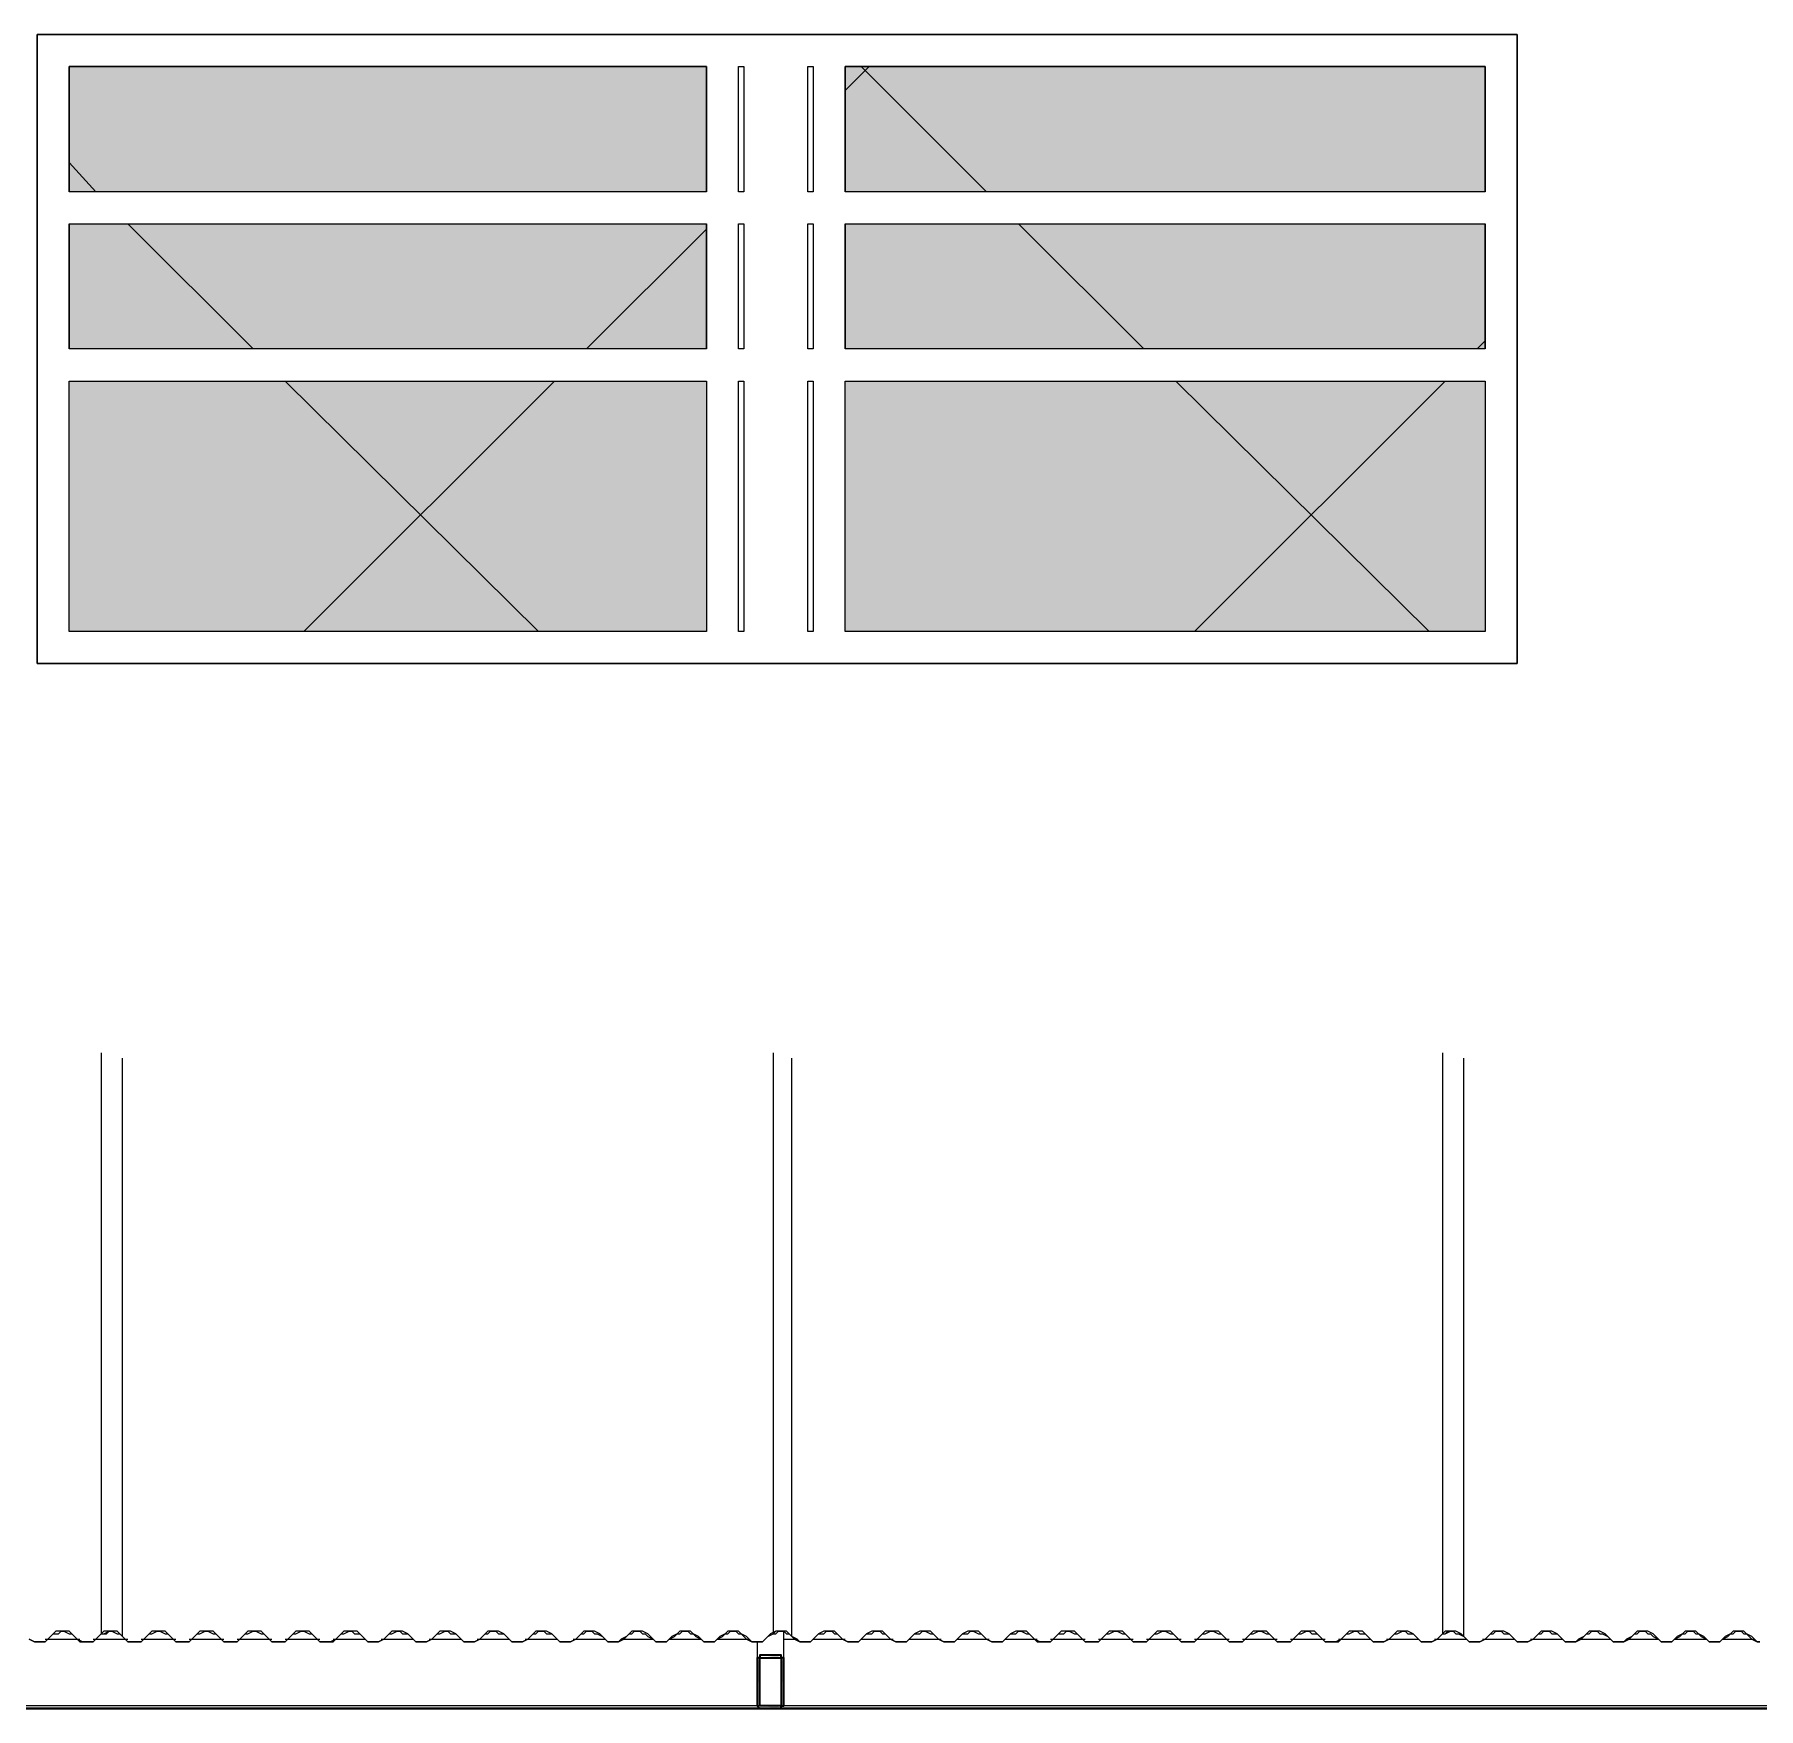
# Model space of a CAD drawing. Extents: x -187 to 52, y -9 to 65.
# Drawn here: x -172.845 to -170.11, y 14.12 to 16.775 of the extents above; entities that cross this region are included whole.
import ezdxf

# ---------------------------------------------------------------- set-up
doc = ezdxf.new("R2010")
doc.units = 0
doc.header["$MEASUREMENT"] = 0
doc.layers.add('PDF4_Geometría', color=7, linetype='Continuous')
doc.layers.add('PDF4_Rellenos sólidos', color=7, linetype='Continuous', true_color=0xffffff)

msp = doc.modelspace()

# ---------------------------------------------------------------- hatches: boundary and pattern name
at = {"layer": 'PDF4_Rellenos sólidos', "transparency": 33554559}
h = msp.add_hatch(color=256, dxfattribs=at)
h.paths.add_polyline_path([(-171.7788, 16.2256), (-172.7895, 16.2256), (-172.7895, 15.8281), (-171.7788, 15.8281)])
h.paths.add_polyline_path([(-172.7895, 16.5259), (-171.7788, 16.5259), (-171.7788, 16.7246), (-172.7895, 16.7246)])
h.paths.add_polyline_path([(-172.7895, 16.2764), (-171.7788, 16.2764), (-171.7788, 16.4751), (-172.7895, 16.4751)])
h = msp.add_hatch(color=256, dxfattribs=at)
h.paths.add_polyline_path([(-170.5439, 16.2256), (-171.5589, 16.2256), (-171.5589, 15.8281), (-170.5439, 15.8281)])
h.paths.add_polyline_path([(-171.5589, 16.5259), (-170.5439, 16.5259), (-170.5439, 16.7246), (-171.5589, 16.7246)])
h.paths.add_polyline_path([(-171.5589, 16.2764), (-170.5439, 16.2764), (-170.5439, 16.4751), (-171.5589, 16.4751)])
h = msp.add_hatch(color=256, dxfattribs=at)
h.paths.add_polyline_path([(-171.6646, 14.1999), (-171.6646, 14.2041), (-171.69, 14.2041)])
h.paths.add_polyline_path([(-171.6562, 14.1957), (-171.6604, 14.1957), (-171.6604, 14.128)])
h.paths.add_polyline_path([(-171.6942, 14.1957), (-171.6984, 14.1957), (-171.6984, 14.128)])
h.paths.add_polyline_path([(-171.6646, 14.1195), (-171.6646, 14.1238), (-171.69, 14.1238)])

# ---------------------------------------------------------------- linework, layer by layer
at = {"layer": 'PDF4_Geometría', "lineweight": 9}
for points in [[(-170.4932, 16.7754), (-170.4932, 15.7773), (-172.8403, 15.7773), (-172.8403, 16.7754)], [(-172.8403, 16.7754), (-172.8403, 15.7773), (-170.4932, 15.7773), (-170.4932, 16.7754)], [(-172.7895, 16.7246), (-171.7788, 16.7246), (-171.7788, 16.5259), (-171.7788, 16.7246), (-172.7895, 16.7246), (-172.7895, 16.5259)], [(-171.728, 16.5259), (-171.728, 16.7246), (-171.7196, 16.7246), (-171.7196, 16.5259)], [(-171.6181, 16.5259), (-171.6181, 16.7246), (-171.6096, 16.7246), (-171.6096, 16.5259)], [(-171.5589, 16.7246), (-170.5439, 16.7246), (-170.5439, 16.5259), (-170.5439, 16.7246), (-171.5589, 16.7246), (-171.5589, 16.5259)], [(-171.728, 16.2764), (-171.728, 16.4751), (-171.7196, 16.4751), (-171.7196, 16.2764)], [(-171.6181, 16.2764), (-171.6181, 16.4751), (-171.6096, 16.4751), (-171.6096, 16.2764)], [(-171.728, 16.2256), (-171.7196, 16.2256), (-171.7196, 15.8281), (-171.728, 15.8281)], [(-171.6181, 16.2256), (-171.6096, 16.2256), (-171.6096, 15.8281), (-171.6181, 15.8281)]]:
    msp.add_lwpolyline(points, close=True, dxfattribs=at)
at = {"layer": 'PDF4_Geometría', "color": 8, "lineweight": 9, "true_color": 0x777777}
for points in [[(-171.5589, 16.6866), (-171.5208, 16.7246)], [(-171.3347, 16.5259), (-171.5335, 16.7246)], [(-172.7473, 16.5259), (-172.7895, 16.5724)], [(-172.4977, 16.2764), (-172.6965, 16.4751)], [(-171.9691, 16.2764), (-171.7788, 16.4667)], [(-171.0852, 16.2764), (-171.284, 16.4751)], [(-170.5566, 16.2764), (-170.5439, 16.2891)], [(-172.0452, 15.8281), (-172.447, 16.2256)], [(-172.4174, 15.8281), (-172.0199, 16.2256)], [(-170.6327, 15.8281), (-171.0345, 16.2256)], [(-171.0049, 15.8281), (-170.6073, 16.2256)]]:
    msp.add_lwpolyline(points, dxfattribs=at)
at = {"layer": 'PDF4_Geometría', "lineweight": 9}
for points in [[(-171.7788, 16.5259), (-172.7895, 16.5259)], [(-170.5439, 16.5259), (-171.5589, 16.5259)], [(-172.7895, 16.4751), (-172.7895, 16.2764), (-172.7895, 16.4751), (-171.7788, 16.4751), (-171.7788, 16.2764), (-171.7788, 16.4751)], [(-171.5589, 16.4751), (-171.5589, 16.2764), (-171.5589, 16.4751), (-170.5439, 16.4751), (-170.5439, 16.2764), (-170.5439, 16.4751)], [(-171.7788, 16.2764), (-172.7895, 16.2764)], [(-170.5439, 16.2764), (-171.5589, 16.2764)], [(-171.7788, 16.2256), (-171.7788, 15.8281), (-172.7895, 15.8281), (-172.7895, 16.2256), (-171.7788, 16.2256), (-171.7788, 15.8281), (-172.7895, 15.8281), (-172.7895, 16.2256)], [(-170.5439, 16.2256), (-170.5439, 15.8281), (-171.5589, 15.8281), (-171.5589, 16.2256), (-170.5439, 16.2256), (-170.5439, 15.8281), (-171.5589, 15.8281), (-171.5589, 16.2256)], [(-172.7388, 15.1599), (-172.7388, 14.2379)], [(-172.705, 14.2337), (-172.705, 15.1514)], [(-171.6731, 15.1599), (-171.6731, 14.2379)], [(-171.6435, 14.2337), (-171.6435, 15.1514)], [(-170.6116, 15.1599), (-170.6116, 14.2379)], [(-170.5777, 14.2337), (-170.5777, 15.1514)], [(-172.8276, 14.2295), (-172.7726, 14.2295)], [(-172.7515, 14.2295), (-172.6965, 14.2295)], [(-172.6754, 14.2295), (-172.6204, 14.2295)], [(-172.5992, 14.2295), (-172.5443, 14.2295)], [(-172.5231, 14.2295), (-172.4681, 14.2295)], [(-172.447, 14.2295), (-172.392, 14.2295)], [(-172.3709, 14.2295), (-172.3201, 14.2295)], [(-172.2947, 14.2295), (-172.244, 14.2295)], [(-172.2186, 14.2295), (-172.1679, 14.2295)], [(-172.1425, 14.2295), (-172.0918, 14.2295)], [(-172.0664, 14.2295), (-172.0156, 14.2295)], [(-171.9903, 14.2295), (-171.9395, 14.2295)], [(-171.9141, 14.2295), (-171.8634, 14.2295)], [(-171.838, 14.2295), (-171.7873, 14.2295)], [(-171.7619, 14.2295), (-171.7111, 14.2295)], [(-171.6984, 14.2253), (-171.6984, 14.1957)], [(-171.6562, 14.1957), (-171.6562, 14.2422)], [(-171.6562, 14.2295), (-171.635, 14.2295)], [(-171.6096, 14.2295), (-171.5589, 14.2295)], [(-171.5335, 14.2295), (-171.4828, 14.2295)], [(-171.4574, 14.2295), (-171.4066, 14.2295)], [(-171.3813, 14.2295), (-171.3305, 14.2295)], [(-171.3051, 14.2295), (-171.2544, 14.2295)], [(-171.2332, 14.2295), (-171.1783, 14.2295)], [(-171.1571, 14.2295), (-171.1021, 14.2295)], [(-171.081, 14.2295), (-171.026, 14.2295)], [(-171.0049, 14.2295), (-170.9499, 14.2295)], [(-170.9288, 14.2295), (-170.8738, 14.2295)], [(-170.8526, 14.2295), (-170.7977, 14.2295)], [(-170.7765, 14.2295), (-170.7258, 14.2295)], [(-170.7004, 14.2295), (-170.6496, 14.2295)], [(-170.6243, 14.2295), (-170.5735, 14.2295)], [(-170.5481, 14.2295), (-170.4974, 14.2295)], [(-170.472, 14.2295), (-170.4213, 14.2295)], [(-170.3959, 14.2295), (-170.3451, 14.2295)], [(-170.3198, 14.2295), (-170.269, 14.2295)], [(-170.2436, 14.2295), (-170.1929, 14.2295)], [(-170.1675, 14.2295), (-170.1168, 14.2295)], [(-171.6942, 14.1238), (-175.6992, 14.1238)], [(-172.3751, 14.1195), (-172.3709, 14.1195)], [(-171.9945, 14.1195), (-171.9903, 14.1195)], [(-171.8718, 14.1195), (-171.8676, 14.1195)], [(-167.8965, 14.1238), (-171.6604, 14.1238)], [(-171.4912, 14.1195), (-171.487, 14.1195)], [(-171.3686, 14.1195), (-171.3643, 14.1195)], [(-170.988, 14.1195), (-170.9837, 14.1195)], [(-170.8653, 14.1195), (-170.8611, 14.1195)]]:
    msp.add_lwpolyline(points, dxfattribs=at)
at = {"layer": 'PDF4_Geometría', "lineweight": 18}
for points in [[(-172.853, 14.2295), (-172.8445, 14.2253), (-172.8403, 14.2253), (-172.8361, 14.2253), (-172.8276, 14.2253), (-172.8234, 14.2295), (-172.8192, 14.2337), (-172.8149, 14.2379), (-172.8065, 14.2379), (-172.8022, 14.2422), (-172.798, 14.2422), (-172.7895, 14.2379), (-172.7853, 14.2379), (-172.7811, 14.2337), (-172.7769, 14.2295), (-172.7726, 14.2253), (-172.7642, 14.2253), (-172.7599, 14.2253), (-172.7515, 14.2253), (-172.7473, 14.2295), (-172.743, 14.2337), (-172.7388, 14.2379), (-172.7346, 14.2379), (-172.7261, 14.2422), (-172.7219, 14.2422), (-172.7134, 14.2379), (-172.7092, 14.2379), (-172.705, 14.2337), (-172.7092, 14.2379), (-172.7134, 14.2422), (-172.7219, 14.2422), (-172.7261, 14.2422), (-172.7346, 14.2422), (-172.7388, 14.2379), (-172.743, 14.2337), (-172.7473, 14.2295), (-172.7515, 14.2253), (-172.7599, 14.2253), (-172.7642, 14.2253), (-172.7684, 14.2253), (-172.7769, 14.2295), (-172.7811, 14.2337), (-172.7853, 14.2379), (-172.7895, 14.2422), (-172.798, 14.2422), (-172.8022, 14.2422), (-172.8107, 14.2422), (-172.8149, 14.2379), (-172.8192, 14.2337), (-172.8234, 14.2295), (-172.8276, 14.2253), (-172.8361, 14.2253), (-172.8403, 14.2253), (-172.8445, 14.2253), (-172.853, 14.2295)], [(-172.7346, 14.2422), (-172.7388, 14.2379), (-172.7303, 14.2379), (-172.7261, 14.2422), (-172.7219, 14.2422), (-172.7134, 14.2379), (-172.7092, 14.2379), (-172.705, 14.2337), (-172.7007, 14.2295), (-172.6965, 14.2253), (-172.6881, 14.2253), (-172.6838, 14.2253), (-172.6754, 14.2253), (-172.6711, 14.2295), (-172.6669, 14.2337), (-172.6627, 14.2379), (-172.6584, 14.2379), (-172.65, 14.2422), (-172.6458, 14.2422), (-172.6373, 14.2379), (-172.6331, 14.2379), (-172.6288, 14.2337), (-172.6246, 14.2295), (-172.6204, 14.2253), (-172.6119, 14.2253), (-172.6077, 14.2253), (-172.5992, 14.2253), (-172.595, 14.2295), (-172.5908, 14.2337), (-172.5866, 14.2379), (-172.5823, 14.2379), (-172.5739, 14.2422), (-172.5696, 14.2422), (-172.5612, 14.2379), (-172.5569, 14.2379), (-172.5527, 14.2337), (-172.5485, 14.2295), (-172.5443, 14.2253), (-172.5358, 14.2253), (-172.5316, 14.2253), (-172.5231, 14.2253), (-172.5189, 14.2295), (-172.5147, 14.2337), (-172.5104, 14.2379), (-172.5062, 14.2379), (-172.4977, 14.2422), (-172.4935, 14.2422), (-172.4851, 14.2379), (-172.4808, 14.2379), (-172.4766, 14.2337), (-172.4724, 14.2295), (-172.4681, 14.2253), (-172.4597, 14.2253), (-172.4555, 14.2253), (-172.447, 14.2253), (-172.4428, 14.2295), (-172.4385, 14.2337), (-172.4343, 14.2379), (-172.4301, 14.2379), (-172.4216, 14.2422), (-172.4174, 14.2422), (-172.4089, 14.2379), (-172.4047, 14.2379), (-172.4005, 14.2337), (-172.3962, 14.2295), (-172.392, 14.2253), (-172.3836, 14.2253), (-172.3793, 14.2253), (-172.3709, 14.2253), (-172.3666, 14.2295), (-172.3624, 14.2337), (-172.3582, 14.2379), (-172.354, 14.2379), (-172.3455, 14.2422), (-172.3413, 14.2422), (-172.337, 14.2379), (-172.3286, 14.2379), (-172.3244, 14.2337), (-172.3201, 14.2295), (-172.3159, 14.2253), (-172.3074, 14.2253), (-172.3032, 14.2253), (-172.299, 14.2253), (-172.2905, 14.2295), (-172.2863, 14.2337), (-172.2821, 14.2379), (-172.2778, 14.2379), (-172.2694, 14.2422), (-172.2651, 14.2422), (-172.2609, 14.2379), (-172.2525, 14.2379), (-172.2482, 14.2337), (-172.244, 14.2295), (-172.2398, 14.2253), (-172.2313, 14.2253), (-172.2271, 14.2253), (-172.2229, 14.2253), (-172.2144, 14.2295), (-172.2102, 14.2337), (-172.2059, 14.2379), (-172.2017, 14.2379), (-172.1932, 14.2422), (-172.189, 14.2422), (-172.1848, 14.2379), (-172.1763, 14.2379), (-172.1721, 14.2337), (-172.1679, 14.2295), (-172.1636, 14.2253), (-172.1594, 14.2253), (-172.151, 14.2253), (-172.1467, 14.2253), (-172.1383, 14.2295), (-172.134, 14.2337), (-172.1298, 14.2379), (-172.1256, 14.2379), (-172.1214, 14.2422), (-172.1129, 14.2422), (-172.1087, 14.2379), (-172.1002, 14.2379), (-172.096, 14.2337), (-172.0918, 14.2295), (-172.0875, 14.2253), (-172.0833, 14.2253), (-172.0748, 14.2253), (-172.0706, 14.2253), (-172.0621, 14.2295), (-172.0579, 14.2337), (-172.0537, 14.2379), (-172.0495, 14.2379), (-172.0452, 14.2422), (-172.0368, 14.2422), (-172.0325, 14.2379), (-172.0241, 14.2379), (-172.0199, 14.2337), (-172.0156, 14.2295), (-172.0114, 14.2253), (-172.0072, 14.2253), (-171.9987, 14.2253), (-171.9945, 14.2253), (-171.986, 14.2295), (-171.9818, 14.2337), (-171.9776, 14.2379), (-171.9733, 14.2379), (-171.9691, 14.2422), (-171.9606, 14.2422), (-171.9564, 14.2379), (-171.9522, 14.2379), (-171.9437, 14.2337), (-171.9395, 14.2295), (-171.9353, 14.2253), (-171.931, 14.2253), (-171.9226, 14.2253), (-171.9184, 14.2253), (-171.9099, 14.2295), (-171.9057, 14.2337), (-171.9014, 14.2379), (-171.8972, 14.2379), (-171.893, 14.2422), (-171.8845, 14.2422), (-171.8803, 14.2379), (-171.8761, 14.2379), (-171.8718, 14.2337), (-171.8634, 14.2295), (-171.8592, 14.2253), (-171.8549, 14.2253), (-171.8465, 14.2253), (-171.8422, 14.2253), (-171.838, 14.2295), (-171.8295, 14.2337), (-171.8253, 14.2379), (-171.8211, 14.2379), (-171.8169, 14.2422), (-171.8084, 14.2422), (-171.8042, 14.2379), (-171.7999, 14.2379), (-171.7957, 14.2337), (-171.7873, 14.2295), (-171.783, 14.2253), (-171.7788, 14.2253), (-171.7703, 14.2253), (-171.7661, 14.2253), (-171.7619, 14.2295), (-171.7534, 14.2337), (-171.7492, 14.2379), (-171.745, 14.2379), (-171.7407, 14.2422), (-171.7323, 14.2422), (-171.728, 14.2379), (-171.7238, 14.2379), (-171.7196, 14.2337), (-171.7154, 14.2295), (-171.7069, 14.2253), (-171.7027, 14.2253), (-171.6942, 14.2253), (-171.69, 14.2253), (-171.6858, 14.2295), (-171.6815, 14.2337), (-171.6731, 14.2379), (-171.6688, 14.2379), (-171.6646, 14.2422), (-171.6562, 14.2422), (-171.6519, 14.2379), (-171.6477, 14.2379), (-171.6435, 14.2337), (-171.6477, 14.2379), (-171.6519, 14.2422), (-171.6562, 14.2422), (-171.6646, 14.2422), (-171.6688, 14.2422), (-171.6773, 14.2379), (-171.6815, 14.2337), (-171.6858, 14.2295), (-171.69, 14.2253), (-171.6942, 14.2253), (-171.7027, 14.2253), (-171.7069, 14.2253), (-171.7111, 14.2295), (-171.7154, 14.2337), (-171.7238, 14.2379), (-171.728, 14.2422), (-171.7323, 14.2422), (-171.7407, 14.2422), (-171.745, 14.2422), (-171.7492, 14.2379), (-171.7577, 14.2337), (-171.7619, 14.2295), (-171.7661, 14.2253), (-171.7703, 14.2253), (-171.7788, 14.2253), (-171.783, 14.2253), (-171.7873, 14.2295), (-171.7915, 14.2337), (-171.7999, 14.2379), (-171.8042, 14.2422), (-171.8084, 14.2422), (-171.8169, 14.2422), (-171.8211, 14.2422), (-171.8253, 14.2379), (-171.8338, 14.2337), (-171.838, 14.2295), (-171.8422, 14.2253), (-171.8465, 14.2253), (-171.8549, 14.2253), (-171.8592, 14.2253), (-171.8634, 14.2295), (-171.8676, 14.2337), (-171.8718, 14.2379), (-171.8803, 14.2422), (-171.8845, 14.2422), (-171.893, 14.2422), (-171.8972, 14.2422), (-171.9014, 14.2379), (-171.9057, 14.2337), (-171.9141, 14.2295), (-171.9184, 14.2253), (-171.9226, 14.2253), (-171.931, 14.2253), (-171.9353, 14.2253), (-171.9395, 14.2295), (-171.9437, 14.2337), (-171.948, 14.2379), (-171.9564, 14.2422), (-171.9606, 14.2422), (-171.9691, 14.2422), (-171.9733, 14.2422), (-171.9776, 14.2379), (-171.9818, 14.2337), (-171.986, 14.2295), (-171.9945, 14.2253), (-171.9987, 14.2253), (-172.0072, 14.2253), (-172.0114, 14.2253), (-172.0156, 14.2295), (-172.0199, 14.2337), (-172.0241, 14.2379), (-172.0325, 14.2422), (-172.0368, 14.2422), (-172.0452, 14.2422), (-172.0495, 14.2422), (-172.0537, 14.2379), (-172.0579, 14.2337), (-172.0621, 14.2295), (-172.0706, 14.2253), (-172.0748, 14.2253), (-172.0833, 14.2253), (-172.0875, 14.2253), (-172.0918, 14.2295), (-172.096, 14.2337), (-172.1002, 14.2379), (-172.1087, 14.2422), (-172.1129, 14.2422), (-172.1214, 14.2422), (-172.1256, 14.2422), (-172.1298, 14.2379), (-172.134, 14.2337), (-172.1383, 14.2295), (-172.1467, 14.2253), (-172.151, 14.2253), (-172.1552, 14.2253), (-172.1636, 14.2253), (-172.1679, 14.2295), (-172.1721, 14.2337), (-172.1763, 14.2379), (-172.1848, 14.2422), (-172.189, 14.2422), (-172.1932, 14.2422), (-172.2017, 14.2422), (-172.2059, 14.2379), (-172.2102, 14.2337), (-172.2144, 14.2295), (-172.2229, 14.2253), (-172.2271, 14.2253), (-172.2313, 14.2253), (-172.2398, 14.2253), (-172.244, 14.2295), (-172.2482, 14.2337), (-172.2525, 14.2379), (-172.2609, 14.2422), (-172.2651, 14.2422), (-172.2694, 14.2422), (-172.2778, 14.2422), (-172.2821, 14.2379), (-172.2863, 14.2337), (-172.2905, 14.2295), (-172.299, 14.2253), (-172.3032, 14.2253), (-172.3074, 14.2253), (-172.3159, 14.2253), (-172.3201, 14.2295), (-172.3244, 14.2337), (-172.3286, 14.2379), (-172.3328, 14.2422), (-172.3413, 14.2422), (-172.3455, 14.2422), (-172.354, 14.2422), (-172.3582, 14.2379), (-172.3624, 14.2337), (-172.3666, 14.2295), (-172.3751, 14.2253), (-172.3793, 14.2253), (-172.3836, 14.2253), (-172.392, 14.2253), (-172.3962, 14.2295), (-172.4005, 14.2337), (-172.4047, 14.2379), (-172.4089, 14.2422), (-172.4174, 14.2422), (-172.4216, 14.2422), (-172.4301, 14.2422), (-172.4343, 14.2379), (-172.4385, 14.2337), (-172.4428, 14.2295), (-172.447, 14.2253), (-172.4555, 14.2253), (-172.4597, 14.2253), (-172.4681, 14.2253), (-172.4724, 14.2295), (-172.4766, 14.2337), (-172.4808, 14.2379), (-172.4851, 14.2422), (-172.4935, 14.2422), (-172.4977, 14.2422), (-172.5062, 14.2422), (-172.5104, 14.2379), (-172.5147, 14.2337), (-172.5189, 14.2295), (-172.5231, 14.2253), (-172.5316, 14.2253), (-172.5358, 14.2253), (-172.5443, 14.2253), (-172.5485, 14.2295), (-172.5527, 14.2337), (-172.5569, 14.2379), (-172.5612, 14.2422), (-172.5696, 14.2422), (-172.5739, 14.2422), (-172.5823, 14.2422), (-172.5866, 14.2379), (-172.5908, 14.2337), (-172.595, 14.2295), (-172.5992, 14.2253), (-172.6077, 14.2253), (-172.6119, 14.2253), (-172.6204, 14.2253), (-172.6246, 14.2295), (-172.6288, 14.2337), (-172.6331, 14.2379), (-172.6373, 14.2422), (-172.6458, 14.2422), (-172.65, 14.2422), (-172.6584, 14.2422), (-172.6627, 14.2379), (-172.6669, 14.2337), (-172.6711, 14.2295), (-172.6754, 14.2253), (-172.6838, 14.2253), (-172.6881, 14.2253), (-172.6965, 14.2253), (-172.7007, 14.2295), (-172.705, 14.2337), (-172.7092, 14.2379), (-172.7134, 14.2422)], [(-172.7177, 14.2422), (-172.7219, 14.2422), (-172.7261, 14.2422), (-172.7303, 14.2422)], [(-171.6604, 14.2422), (-171.6646, 14.2422), (-171.6688, 14.2422), (-171.6731, 14.2379), (-171.6688, 14.2379), (-171.6646, 14.2422), (-171.6562, 14.2422), (-171.6519, 14.2379), (-171.6477, 14.2379), (-171.6435, 14.2337), (-171.6392, 14.2295), (-171.6308, 14.2253), (-171.6266, 14.2253), (-171.6181, 14.2253), (-171.6139, 14.2253), (-171.6096, 14.2295), (-171.6054, 14.2337), (-171.6012, 14.2379), (-171.5927, 14.2379), (-171.5885, 14.2422), (-171.58, 14.2422), (-171.5758, 14.2379), (-171.5716, 14.2379), (-171.5673, 14.2337), (-171.5631, 14.2295), (-171.5547, 14.2253), (-171.5504, 14.2253), (-171.542, 14.2253), (-171.5377, 14.2253), (-171.5335, 14.2295), (-171.5293, 14.2337), (-171.5251, 14.2379), (-171.5166, 14.2379), (-171.5124, 14.2422), (-171.5039, 14.2422), (-171.4997, 14.2379), (-171.4955, 14.2379), (-171.4912, 14.2337), (-171.487, 14.2295), (-171.4785, 14.2253), (-171.4743, 14.2253), (-171.4658, 14.2253), (-171.4616, 14.2253), (-171.4574, 14.2295), (-171.4532, 14.2337), (-171.4489, 14.2379), (-171.4405, 14.2379), (-171.4362, 14.2422), (-171.432, 14.2422), (-171.4236, 14.2379), (-171.4193, 14.2379), (-171.4151, 14.2337), (-171.4109, 14.2295), (-171.4024, 14.2253), (-171.3982, 14.2253), (-171.394, 14.2253), (-171.3855, 14.2253), (-171.3813, 14.2295), (-171.377, 14.2337), (-171.3728, 14.2379), (-171.3643, 14.2379), (-171.3601, 14.2422), (-171.3559, 14.2422), (-171.3474, 14.2379), (-171.3432, 14.2379), (-171.339, 14.2337), (-171.3347, 14.2295), (-171.3263, 14.2253), (-171.3221, 14.2253), (-171.3178, 14.2253), (-171.3094, 14.2253), (-171.3051, 14.2295), (-171.3009, 14.2337), (-171.2967, 14.2379), (-171.2882, 14.2379), (-171.284, 14.2422), (-171.2798, 14.2422), (-171.2713, 14.2379), (-171.2671, 14.2379), (-171.2629, 14.2337), (-171.2586, 14.2295), (-171.2544, 14.2253), (-171.2459, 14.2253), (-171.2417, 14.2253), (-171.2332, 14.2253), (-171.229, 14.2295), (-171.2248, 14.2337), (-171.2206, 14.2379), (-171.2121, 14.2379), (-171.2079, 14.2422), (-171.2036, 14.2422), (-171.1952, 14.2379), (-171.191, 14.2379), (-171.1867, 14.2337), (-171.1825, 14.2295), (-171.1783, 14.2253), (-171.1698, 14.2253), (-171.1656, 14.2253), (-171.1571, 14.2253), (-171.1529, 14.2295), (-171.1487, 14.2337), (-171.1444, 14.2379), (-171.1402, 14.2379), (-171.1317, 14.2422), (-171.1275, 14.2422), (-171.1191, 14.2379), (-171.1148, 14.2379), (-171.1106, 14.2337), (-171.1064, 14.2295), (-171.1021, 14.2253), (-171.0937, 14.2253), (-171.0895, 14.2253), (-171.081, 14.2253), (-171.0768, 14.2295), (-171.0725, 14.2337), (-171.0683, 14.2379), (-171.0641, 14.2379), (-171.0556, 14.2422), (-171.0514, 14.2422), (-171.0429, 14.2379), (-171.0387, 14.2379), (-171.0345, 14.2337), (-171.0303, 14.2295), (-171.026, 14.2253), (-171.0176, 14.2253), (-171.0133, 14.2253), (-171.0049, 14.2253), (-171.0006, 14.2295), (-170.9964, 14.2337), (-170.9922, 14.2379), (-170.988, 14.2379), (-170.9795, 14.2422), (-170.9753, 14.2422), (-170.9668, 14.2379), (-170.9626, 14.2379), (-170.9584, 14.2337), (-170.9541, 14.2295), (-170.9499, 14.2253), (-170.9414, 14.2253), (-170.9372, 14.2253), (-170.9288, 14.2253), (-170.9245, 14.2295), (-170.9203, 14.2337), (-170.9161, 14.2379), (-170.9118, 14.2379), (-170.9034, 14.2422), (-170.8992, 14.2422), (-170.8907, 14.2379), (-170.8865, 14.2379), (-170.8822, 14.2337), (-170.878, 14.2295), (-170.8738, 14.2253), (-170.8653, 14.2253), (-170.8611, 14.2253), (-170.8526, 14.2253), (-170.8484, 14.2295), (-170.8442, 14.2337), (-170.8399, 14.2379), (-170.8357, 14.2379), (-170.8273, 14.2422), (-170.823, 14.2422), (-170.8188, 14.2379), (-170.8103, 14.2379), (-170.8061, 14.2337), (-170.8019, 14.2295), (-170.7977, 14.2253), (-170.7892, 14.2253), (-170.785, 14.2253), (-170.7765, 14.2253), (-170.7723, 14.2295), (-170.768, 14.2337), (-170.7638, 14.2379), (-170.7596, 14.2379), (-170.7511, 14.2422), (-170.7469, 14.2422), (-170.7427, 14.2379), (-170.7342, 14.2379), (-170.73, 14.2337), (-170.7258, 14.2295), (-170.7215, 14.2253), (-170.7131, 14.2253), (-170.7088, 14.2253), (-170.7046, 14.2253), (-170.6962, 14.2295), (-170.6919, 14.2337), (-170.6877, 14.2379), (-170.6835, 14.2379), (-170.675, 14.2422), (-170.6708, 14.2422), (-170.6666, 14.2379), (-170.6581, 14.2379), (-170.6539, 14.2337), (-170.6496, 14.2295), (-170.6454, 14.2253), (-170.6369, 14.2253), (-170.6327, 14.2253), (-170.6285, 14.2253), (-170.62, 14.2295), (-170.6158, 14.2337), (-170.6116, 14.2379), (-170.6073, 14.2379), (-170.6031, 14.2422), (-170.5947, 14.2422), (-170.5904, 14.2379), (-170.5862, 14.2379), (-170.5777, 14.2337), (-170.582, 14.2379), (-170.5904, 14.2422), (-170.5947, 14.2422), (-170.5989, 14.2422), (-170.6073, 14.2422), (-170.6116, 14.2379), (-170.6158, 14.2337), (-170.62, 14.2295), (-170.6285, 14.2253), (-170.6327, 14.2253), (-170.6369, 14.2253), (-170.6454, 14.2253), (-170.6496, 14.2295), (-170.6539, 14.2337), (-170.6581, 14.2379), (-170.6666, 14.2422), (-170.6708, 14.2422), (-170.675, 14.2422), (-170.6835, 14.2422), (-170.6877, 14.2379), (-170.6919, 14.2337), (-170.6962, 14.2295), (-170.7046, 14.2253), (-170.7088, 14.2253), (-170.7131, 14.2253), (-170.7215, 14.2253), (-170.7258, 14.2295), (-170.73, 14.2337), (-170.7342, 14.2379), (-170.7384, 14.2422), (-170.7469, 14.2422), (-170.7511, 14.2422), (-170.7596, 14.2422), (-170.7638, 14.2379), (-170.768, 14.2337), (-170.7723, 14.2295), (-170.7807, 14.2253), (-170.785, 14.2253), (-170.7892, 14.2253), (-170.7977, 14.2253), (-170.8019, 14.2295), (-170.8061, 14.2337), (-170.8103, 14.2379), (-170.8146, 14.2422), (-170.823, 14.2422), (-170.8273, 14.2422), (-170.8357, 14.2422), (-170.8399, 14.2379), (-170.8442, 14.2337), (-170.8484, 14.2295), (-170.8526, 14.2253), (-170.8611, 14.2253), (-170.8653, 14.2253), (-170.8738, 14.2253), (-170.878, 14.2295), (-170.8822, 14.2337), (-170.8865, 14.2379), (-170.8907, 14.2422), (-170.8992, 14.2422), (-170.9034, 14.2422), (-170.9118, 14.2422), (-170.9161, 14.2379), (-170.9203, 14.2337), (-170.9245, 14.2295), (-170.9288, 14.2253), (-170.9372, 14.2253), (-170.9414, 14.2253), (-170.9499, 14.2253), (-170.9541, 14.2295), (-170.9584, 14.2337), (-170.9626, 14.2379), (-170.9668, 14.2422), (-170.9753, 14.2422), (-170.9795, 14.2422), (-170.988, 14.2422), (-170.9922, 14.2379), (-170.9964, 14.2337), (-171.0006, 14.2295), (-171.0049, 14.2253), (-171.0133, 14.2253), (-171.0176, 14.2253), (-171.026, 14.2253), (-171.0303, 14.2295), (-171.0345, 14.2337), (-171.0387, 14.2379), (-171.0429, 14.2422), (-171.0514, 14.2422), (-171.0556, 14.2422), (-171.0641, 14.2422), (-171.0683, 14.2379), (-171.0725, 14.2337), (-171.0768, 14.2295), (-171.081, 14.2253), (-171.0895, 14.2253), (-171.0937, 14.2253), (-171.1021, 14.2253), (-171.1064, 14.2295), (-171.1106, 14.2337), (-171.1148, 14.2379), (-171.1191, 14.2422), (-171.1275, 14.2422), (-171.1317, 14.2422), (-171.1402, 14.2422), (-171.1444, 14.2379), (-171.1487, 14.2337), (-171.1529, 14.2295), (-171.1571, 14.2253), (-171.1656, 14.2253), (-171.1698, 14.2253), (-171.1783, 14.2253), (-171.1825, 14.2295), (-171.1867, 14.2337), (-171.191, 14.2379), (-171.1952, 14.2422), (-171.2036, 14.2422), (-171.2079, 14.2422), (-171.2163, 14.2422), (-171.2206, 14.2379), (-171.2248, 14.2337), (-171.229, 14.2295), (-171.2332, 14.2253), (-171.2417, 14.2253), (-171.2459, 14.2253), (-171.2502, 14.2253), (-171.2586, 14.2295), (-171.2629, 14.2337), (-171.2671, 14.2379), (-171.2713, 14.2422), (-171.2798, 14.2422), (-171.284, 14.2422), (-171.2882, 14.2422), (-171.2967, 14.2379), (-171.3009, 14.2337), (-171.3051, 14.2295), (-171.3094, 14.2253), (-171.3178, 14.2253), (-171.3221, 14.2253), (-171.3263, 14.2253), (-171.3347, 14.2295), (-171.339, 14.2337), (-171.3432, 14.2379), (-171.3474, 14.2422), (-171.3559, 14.2422), (-171.3601, 14.2422), (-171.3643, 14.2422), (-171.3728, 14.2379), (-171.377, 14.2337), (-171.3813, 14.2295), (-171.3855, 14.2253), (-171.394, 14.2253), (-171.3982, 14.2253), (-171.4024, 14.2253), (-171.4109, 14.2295), (-171.4151, 14.2337), (-171.4193, 14.2379), (-171.4236, 14.2422), (-171.4278, 14.2422), (-171.4362, 14.2422), (-171.4405, 14.2422), (-171.4489, 14.2379), (-171.4532, 14.2337), (-171.4574, 14.2295), (-171.4616, 14.2253), (-171.4658, 14.2253), (-171.4743, 14.2253), (-171.4785, 14.2253), (-171.487, 14.2295), (-171.4912, 14.2337), (-171.4955, 14.2379), (-171.4997, 14.2422), (-171.5039, 14.2422), (-171.5124, 14.2422), (-171.5166, 14.2422), (-171.5251, 14.2379), (-171.5293, 14.2337), (-171.5335, 14.2295), (-171.5377, 14.2253), (-171.542, 14.2253), (-171.5504, 14.2253), (-171.5547, 14.2253), (-171.5631, 14.2295), (-171.5673, 14.2337), (-171.5716, 14.2379), (-171.5758, 14.2422), (-171.58, 14.2422), (-171.5885, 14.2422), (-171.5927, 14.2422), (-171.6012, 14.2379), (-171.6054, 14.2337), (-171.6096, 14.2295), (-171.6139, 14.2253), (-171.6181, 14.2253), (-171.6266, 14.2253), (-171.6308, 14.2253), (-171.635, 14.2295), (-171.6435, 14.2337), (-171.6477, 14.2379), (-171.6519, 14.2422), (-171.6562, 14.2422)], [(-170.5989, 14.2422), (-170.6073, 14.2422), (-170.6116, 14.2379), (-170.6073, 14.2379), (-170.5989, 14.2422), (-170.5947, 14.2422), (-170.5904, 14.2379), (-170.582, 14.2379), (-170.5777, 14.2337), (-170.5735, 14.2295), (-170.5693, 14.2253), (-170.5651, 14.2253), (-170.5566, 14.2253), (-170.5524, 14.2253), (-170.5439, 14.2295), (-170.5397, 14.2337), (-170.5354, 14.2379), (-170.5312, 14.2379), (-170.527, 14.2422), (-170.5185, 14.2422), (-170.5143, 14.2379), (-170.5058, 14.2379), (-170.5016, 14.2337), (-170.4974, 14.2295), (-170.4932, 14.2253), (-170.4889, 14.2253), (-170.4805, 14.2253), (-170.4762, 14.2253), (-170.4678, 14.2295), (-170.4636, 14.2337), (-170.4593, 14.2379), (-170.4551, 14.2379), (-170.4509, 14.2422), (-170.4424, 14.2422), (-170.4382, 14.2379), (-170.4297, 14.2379), (-170.4255, 14.2337), (-170.4213, 14.2295), (-170.417, 14.2253), (-170.4128, 14.2253), (-170.4043, 14.2253), (-170.4001, 14.2253), (-170.3917, 14.2295), (-170.3874, 14.2337), (-170.3832, 14.2379), (-170.379, 14.2379), (-170.3747, 14.2422), (-170.3663, 14.2422), (-170.3621, 14.2379), (-170.3578, 14.2379), (-170.3494, 14.2337), (-170.3451, 14.2295), (-170.3409, 14.2253), (-170.3367, 14.2253), (-170.3282, 14.2253), (-170.324, 14.2253), (-170.3155, 14.2295), (-170.3113, 14.2337), (-170.3071, 14.2379), (-170.3028, 14.2379), (-170.2986, 14.2422), (-170.2902, 14.2422), (-170.2859, 14.2379), (-170.2817, 14.2379), (-170.2775, 14.2337), (-170.269, 14.2295), (-170.2648, 14.2253), (-170.2606, 14.2253), (-170.2521, 14.2253), (-170.2479, 14.2253), (-170.2436, 14.2295), (-170.2352, 14.2337), (-170.231, 14.2379), (-170.2267, 14.2379), (-170.2225, 14.2422), (-170.214, 14.2422), (-170.2098, 14.2379), (-170.2056, 14.2379), (-170.2014, 14.2337), (-170.1929, 14.2295), (-170.1887, 14.2253), (-170.1844, 14.2253), (-170.176, 14.2253), (-170.1717, 14.2253), (-170.1675, 14.2295), (-170.1591, 14.2337), (-170.1548, 14.2379), (-170.1506, 14.2379), (-170.1464, 14.2422), (-170.1379, 14.2422), (-170.1337, 14.2379), (-170.1295, 14.2379), (-170.1252, 14.2337), (-170.121, 14.2295), (-170.1125, 14.2253), (-170.1083, 14.2253)], [(-170.1083, 14.2253), (-170.1125, 14.2253), (-170.1168, 14.2295), (-170.121, 14.2337), (-170.1295, 14.2379), (-170.1337, 14.2422), (-170.1379, 14.2422), (-170.1464, 14.2422), (-170.1506, 14.2422), (-170.1548, 14.2379), (-170.1633, 14.2337), (-170.1675, 14.2295), (-170.1717, 14.2253), (-170.176, 14.2253), (-170.1844, 14.2253), (-170.1887, 14.2253), (-170.1929, 14.2295), (-170.1971, 14.2337), (-170.2056, 14.2379), (-170.2098, 14.2422), (-170.214, 14.2422), (-170.2225, 14.2422), (-170.2267, 14.2422), (-170.231, 14.2379), (-170.2394, 14.2337), (-170.2436, 14.2295), (-170.2479, 14.2253), (-170.2521, 14.2253), (-170.2606, 14.2253), (-170.2648, 14.2253), (-170.269, 14.2295), (-170.2732, 14.2337), (-170.2775, 14.2379), (-170.2859, 14.2422), (-170.2902, 14.2422), (-170.2986, 14.2422), (-170.3028, 14.2422), (-170.3071, 14.2379), (-170.3113, 14.2337), (-170.3198, 14.2295), (-170.324, 14.2253), (-170.3282, 14.2253), (-170.3367, 14.2253), (-170.3409, 14.2253), (-170.3451, 14.2295), (-170.3494, 14.2337), (-170.3536, 14.2379), (-170.3621, 14.2422), (-170.3663, 14.2422), (-170.3747, 14.2422), (-170.379, 14.2422), (-170.3832, 14.2379), (-170.3874, 14.2337), (-170.3959, 14.2295), (-170.4001, 14.2253), (-170.4043, 14.2253), (-170.4128, 14.2253), (-170.417, 14.2253), (-170.4213, 14.2295), (-170.4255, 14.2337), (-170.4297, 14.2379), (-170.4382, 14.2422), (-170.4424, 14.2422), (-170.4509, 14.2422), (-170.4551, 14.2422), (-170.4593, 14.2379), (-170.4636, 14.2337), (-170.4678, 14.2295), (-170.4762, 14.2253), (-170.4805, 14.2253), (-170.4889, 14.2253), (-170.4932, 14.2253), (-170.4974, 14.2295), (-170.5016, 14.2337), (-170.5058, 14.2379), (-170.5143, 14.2422), (-170.5185, 14.2422), (-170.527, 14.2422), (-170.5312, 14.2422), (-170.5354, 14.2379), (-170.5397, 14.2337), (-170.5439, 14.2295), (-170.5524, 14.2253), (-170.5566, 14.2253), (-170.5608, 14.2253), (-170.5693, 14.2253), (-170.5735, 14.2295), (-170.5777, 14.2337), (-170.582, 14.2379), (-170.5904, 14.2422), (-170.5947, 14.2422)]]:
    msp.add_lwpolyline(points, dxfattribs=at)
at = {"layer": 'PDF4_Geometría', "lineweight": 35}
for points in [[(-171.69, 14.2041), (-171.6942, 14.2041), (-171.6942, 14.1999), (-171.6984, 14.1999), (-171.6984, 14.1957), (-171.6984, 14.128), (-171.6984, 14.1238), (-171.6942, 14.1195), (-171.69, 14.1195), (-171.6646, 14.1195), (-171.6604, 14.1195), (-171.6604, 14.1238), (-171.6562, 14.1238), (-171.6562, 14.128), (-171.6562, 14.1957), (-171.6562, 14.1999), (-171.6604, 14.1999), (-171.6604, 14.2041), (-171.6646, 14.2041)], [(-171.69, 14.1999), (-171.6646, 14.1999), (-171.6604, 14.1999), (-171.6604, 14.1957), (-171.6604, 14.128), (-171.6604, 14.1238), (-171.6646, 14.1238), (-171.69, 14.1238), (-171.6942, 14.1238), (-171.6942, 14.128), (-171.6942, 14.1957), (-171.6942, 14.1999)]]:
    msp.add_lwpolyline(points, close=True, dxfattribs=at)
msp.add_lwpolyline([(-175.7964, 14.1195), (-167.6089, 14.1195), (-175.7964, 14.1195)], dxfattribs=at)

doc.saveas('drawing.dxf')
